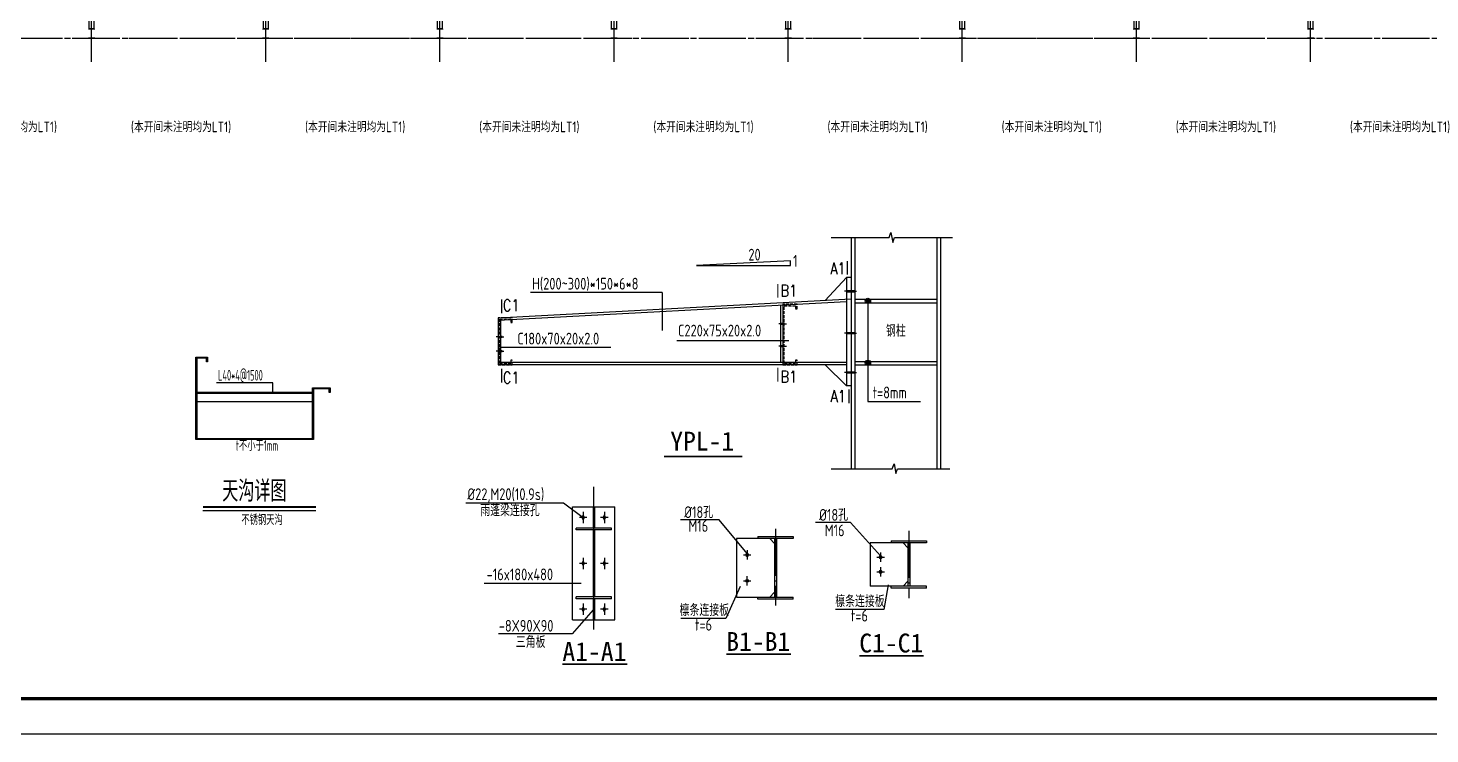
# Model space of a CAD drawing. Extents: x 8844666 to 9156203, y 1662182 to 2655606.
# Drawn here: x 9033289 to 9092862, y 1984432 to 2014410 of the extents above; entities that cross this region are included whole.
import ezdxf
from ezdxf.enums import TextEntityAlignment as Align

# ---------------------------------------------------------------- set-up
doc = ezdxf.new("R2010")
doc.units = 0
doc.header["$LTSCALE"] = 1000
doc.header["$MEASUREMENT"] = 0
for name, pattern in [('CONTINOUS', [0]), ('DASH', [0.35, 0.25, -0.1]), ('DOTE', [2.42, 2, -0.2, 0.02, -0.2])]:
    doc.linetypes.add(name, pattern=pattern)
doc.layers.get('0').update_dxf_attribs({"linetype": 'CONTINUOUS'})
for name, color, linetype in [('AXIS', 3, 'CONTINUOUS'), ('BOARD1', 2, 'CONTINOUS'), ('DIM_SYMB', 3, 'CONTINUOUS'), ('DOTE', 8, 'DOTE'), ('PUB_DIM', 3, 'CONTINUOUS'), ('PUB_TEXT', 7, 'CONTINUOUS'), ('PUB_TITLE', 4, 'CONTINUOUS'), ('一般文字', 6, 'CONTINUOUS'), ('板', 4, 'CONTINUOUS'), ('柱', 2, 'CONTINUOUS'), ('标注文字', 3, 'CONTINUOUS'), ('梁', 4, 'CONTINUOUS'), ('梁__实线', 4, 'CONTINUOUS'), ('檩条', 150, 'CONTINUOUS'), ('螺栓', 15, 'CONTINUOUS'), ('螺栓孔标注', 6, 'CONTINUOUS')]:
    doc.layers.add(name, color=color, linetype=linetype)
doc.styles.add('-黑体', font='')
doc.styles.add('_HZTXT', font='atssdeng.shx', dxfattribs={"width": 0.8, "bigfont": 'atssdchn.shx'})
doc.styles.add('DIM_FONT', font='SIMPLEX.shx', dxfattribs={"width": 0.8})
doc.styles.add('TSSD_REIN', font='atssdeng.shx', dxfattribs={"width": 0.7, "bigfont": 'atssdchn.shx'})
doc.styles.get('-黑体').set_extended_font_data('SimSun')

# ---------------------------------------------------------------- blocks, each defined once
blk = doc.blocks.new('高强螺栓')
at = {"layer": '螺栓'}
for p, q in [((16, 0), (-16, 0)), ((0, 24), (0, -24))]:
    blk.add_line(p, q, dxfattribs=at)
blk.add_solid([(-8, 0), (0, 16), (0, -16), (8, 0)], dxfattribs=at)
blk = doc.blocks.new('孔')
at = {"layer": '螺栓'}
h = blk.add_hatch(color=256, dxfattribs=at)
h.paths.add_polyline_path([(0, -6, 0.414214), (6, 0), (0, 0)])
h.paths.add_polyline_path([(0, 0), (-6, 0, 0.414214), (0, -6)])
h.paths.add_polyline_path([(0, 0), (0, 6, 0.414214), (-6, 0)])
h.paths.add_polyline_path([(0, 0), (6, 0, 0.414214), (0, 6)])
for p, q in [((16, 0), (-16, 0)), ((0, 20), (0, -20))]:
    blk.add_line(p, q, dxfattribs=at)
blk.add_circle((0, 0), 6, dxfattribs=at)
blk = doc.blocks.new('23GF5H5H')
h = blk.add_hatch(color=256)
edge = h.paths.add_edge_path()
edge.add_arc((7287093, 1713516), 111, 0, 360)
h = blk.add_hatch(color=256)
edge = h.paths.add_edge_path()
edge.add_arc((7287093, 1710886), 111, 0, 360)
for p, q in [((7286380, 1716207, 7), (7286380, 1706391, 7)), ((7286530, 1716207, 7), (7286530, 1706391, 7)), ((7290023, 1716207, 7), (7290023, 1706391, 7)), ((7290173, 1716207, 7), (7290173, 1706391, 7)), ((7285280, 1713530, 7), (7286180, 1714504, 7)), ((7286180, 1714504, 7), (7286180, 1709904, 7)), ((7286380, 1714504, 7), (7286180, 1714504, 7)), ((7271380, 1712804, 7), (7286380, 1713601, 7)), ((7271380, 1712704, 7), (7286180, 1713490, 7)), ((7286530, 1713590, 7), (7290023, 1713590, 7)), ((7286530, 1713440, 7), (7290023, 1713440, 7)), ((7287093, 1713590, 7), (7287093, 1709251, 7)), ((7271380, 1712804, 7), (7271380, 1710804, 7)), ((7283380, 1713304, 7), (7283380, 1710904, 7)), ((7283480, 1713310, 7), (7283480, 1710904, 7)), ((7271480, 1712710, 7), (7271480, 1710904, 7)), ((7286530, 1710948, 7), (7290023, 1710948, 7)), ((7286180, 1710904, 7), (7271380, 1710904, 7)), ((7286180, 1710804, 7), (7271380, 1710804, 7)), ((7285280, 1710804, 7), (7286180, 1709904, 7)), ((7286530, 1710798, 7), (7290023, 1710798, 7)), ((7286380, 1709904, 7), (7286180, 1709904, 7)), ((7287093, 1709251, 7), (7289329, 1709251, 7))]:
    blk.add_line(p, q)
at = {"lineweight": -3}
for p, q in [((7286189, 1713923, 7), (7286104, 1713923, 7)), ((7286518, 1713923, 7), (7286603, 1713923, 7)), ((7283387, 1712548, 7), (7283301, 1712548, 7)), ((7283540, 1712548, 7), (7283626, 1712548, 7)), ((7286189, 1712149, 7), (7286104, 1712149, 7)), ((7286518, 1712149, 7), (7286603, 1712149, 7)), ((7271387, 1711989, 7), (7271301, 1711989, 7)), ((7271540, 1711989, 7), (7271626, 1711989, 7)), ((7283387, 1711600, 7), (7283301, 1711600, 7)), ((7283540, 1711600, 7), (7283626, 1711600, 7)), ((7271387, 1711388, 7), (7271301, 1711388, 7)), ((7271540, 1711388, 7), (7271626, 1711388, 7)), ((7286189, 1710471, 7), (7286104, 1710471, 7)), ((7286518, 1710471, 7), (7286603, 1710471, 7))]:
    blk.add_line(p, q, dxfattribs=at)
at = {"linetype": 'DASH', "ltscale": 0.5}
for p, q in [((7284080, 1713374, 7), (7283480, 1713374, 7)), ((7283480, 1713374, 7), (7283480, 1710801, 7)), ((7284080, 1713174, 7), (7284080, 1713374, 7)), ((7271980, 1712804, 7), (7271380, 1712804, 7)), ((7271380, 1712804, 7), (7271380, 1710804, 7)), ((7271440, 1710864, 7), (7271440, 1712744, 7)), ((7271440, 1712744, 7), (7271920, 1712744, 7)), ((7271920, 1712744, 7), (7271920, 1712604, 7)), ((7271980, 1712604, 7), (7271980, 1712804, 7)), ((7283540, 1710861, 7), (7283540, 1713314, 7)), ((7283540, 1713314, 7), (7284020, 1713314, 7)), ((7284020, 1713314, 7), (7284020, 1713174, 7)), ((7284020, 1713174, 7), (7284080, 1713174, 7)), ((7271920, 1712604, 7), (7271980, 1712604, 7)), ((7271980, 1711004, 7), (7271920, 1711004, 7)), ((7271920, 1711004, 7), (7271920, 1710864, 7)), ((7271980, 1710804, 7), (7271980, 1711004, 7)), ((7284080, 1711001, 7), (7284020, 1711001, 7)), ((7284020, 1711001, 7), (7284020, 1710861, 7)), ((7284080, 1710801, 7), (7284080, 1711001, 7)), ((7271380, 1710804, 7), (7271980, 1710804, 7)), ((7271920, 1710864, 7), (7271440, 1710864, 7)), ((7283480, 1710801, 7), (7284080, 1710801, 7)), ((7284020, 1710861, 7), (7283540, 1710861, 7))]:
    blk.add_line(p, q, dxfattribs=at)
at = {"lineweight": -3, "const_width": 100, "elevation": 7}
for points in [[(7286528, 1713923), (7286179, 1713923)], [(7283550, 1712548), (7283377, 1712548)], [(7286528, 1712149), (7286179, 1712149)], [(7271550, 1711989), (7271377, 1711989)], [(7283550, 1711600), (7283377, 1711600)], [(7271550, 1711388), (7271377, 1711388)], [(7286528, 1710471), (7286179, 1710471)]]:
    blk.add_lwpolyline(points, dxfattribs=at)
for centre in [(7287093, 1713516, 7), (7287093, 1710886, 7)]:
    blk.add_circle(centre, 111)
at = {"layer": 'AXIS'}
for q in [(7272748, 1713871, 207), (7278343, 1712266, 207)]:
    blk.add_line((7278343, 1713871, 207), q, dxfattribs=at)
at = {"layer": 'AXIS', "linetype": 'ByBlock'}
for p, q in [((7271431, 1711551, 7), (7276171, 1711551, 7)), ((7278976, 1711840, 7), (7283737, 1711840, 7)), ((7270008, 1704940, 7), (7274152, 1704940, 7)), ((7274152, 1704940, 7), (7274992, 1704320, 7)), ((7280772, 1704222, 7), (7279126, 1704222, 7)), ((7281962, 1702788, 7), (7280772, 1704222, 7)), ((7286354, 1704107, 7), (7284860, 1704107, 7)), ((7287632, 1702690, 7), (7286354, 1704107, 7)), ((7270782, 1701533, 7), (7274911, 1701533, 7)), ((7287946, 1701459, 7), (7287762, 1700414, 7)), ((7281661, 1701392, 7), (7281049, 1700026, 7)), ((7275412, 1700395, 7), (7274520, 1699381, 7)), ((7287762, 1700414, 7), (7285715, 1700414, 7)), ((7281049, 1700026, 7), (7279146, 1700026, 7)), ((7274520, 1699381, 7), (7271395, 1699381, 7))]:
    blk.add_line(p, q, dxfattribs=at)
blk.add_lwpolyline([(7279806, 1715024), (7283806, 1715024), (7283806, 1715224), (7279806, 1715024)], dxfattribs=at)
at = {"layer": 'DIM_SYMB', "elevation": 7}
for points in [[(7285532, 1716207), (7287994, 1716207), (7288070, 1716417), (7288144, 1715997), (7288219, 1716207), (7290680, 1716207)], [(7285532, 1706391), (7288129, 1706391), (7288206, 1706601), (7288280, 1706181), (7288354, 1706391), (7290567, 1706391)]]:
    blk.add_lwpolyline(points, dxfattribs=at)
at = {"layer": 'DIM_SYMB', "const_width": 70, "elevation": 7}
for points in [[(7278427, 1706909), (7281758, 1706909)], [(7281071, 1698514), (7283819, 1698514)], [(7286724, 1698447), (7289460, 1698447)], [(7274109, 1698086), (7276874, 1698086)]]:
    blk.add_lwpolyline(points, dxfattribs=at)
at = {"layer": 'DOTE'}
for p, q in [((7275444, 1699559, 7), (7275444, 1705617, 7)), ((7283162, 1703835, 7), (7283162, 1700577, 7)), ((7288832, 1703750, 7), (7288832, 1700892, 7))]:
    blk.add_line(p, q, dxfattribs=at)
at = {"layer": 'PUB_DIM', "const_width": 50, "elevation": 7}
for points in [[(7286220, 1715218), (7286220, 1714624)], [(7283263, 1714240), (7283263, 1713647)], [(7271531, 1713587), (7271531, 1712994)], [(7271531, 1710636), (7271531, 1710042)], [(7283263, 1710679), (7283263, 1710086)], [(7286289, 1709761), (7286289, 1709168)]]:
    blk.add_lwpolyline(points, dxfattribs=at)
at = {"layer": '板', "lineweight": -3, "ltscale": 1.5}
for p, q in [((7283912, 1703428, 7), (7281512, 1703428, 7)), ((7281512, 1703428, 7), (7281512, 1700928, 7)), ((7282412, 1703508, 7), (7283912, 1703508, 7)), ((7282412, 1703508, 7), (7282412, 1703428, 7)), ((7282922, 1703428, 7), (7283122, 1703216, 7)), ((7283122, 1703428, 7), (7283122, 1700928, 7)), ((7283202, 1703428, 7), (7283202, 1700928, 7)), ((7283912, 1703508, 7), (7283912, 1703428, 7)), ((7289582, 1703240, 7), (7287182, 1703240, 7)), ((7287182, 1703240, 7), (7287182, 1701400, 7)), ((7288082, 1703320, 7), (7289582, 1703320, 7)), ((7288082, 1703320, 7), (7288082, 1703240, 7)), ((7288592, 1703240, 7), (7288792, 1703028, 7)), ((7288792, 1703240, 7), (7288792, 1701400, 7)), ((7288872, 1703240, 7), (7288872, 1701400, 7)), ((7289582, 1703320, 7), (7289582, 1703240, 7)), ((7289582, 1701400, 7), (7287182, 1701400, 7)), ((7288082, 1701320, 7), (7288082, 1701400, 7)), ((7288592, 1701400, 7), (7288792, 1701612, 7)), ((7289582, 1701320, 7), (7289582, 1701400, 7)), ((7281512, 1700928, 7), (7283912, 1700928, 7)), ((7282412, 1700848, 7), (7282412, 1700928, 7)), ((7283912, 1700848, 7), (7282412, 1700848, 7)), ((7282922, 1700928, 7), (7283122, 1701140, 7)), ((7283912, 1700848, 7), (7283912, 1700928, 7)), ((7289582, 1701320, 7), (7288082, 1701320, 7))]:
    blk.add_line(p, q, dxfattribs=at)
at = {"layer": '梁__实线'}
for p, q in [((7274544, 1699970, 7), (7274544, 1704770, 7)), ((7274544, 1704770, 7), (7276344, 1704770, 7)), ((7275412, 1704770, 7), (7275412, 1703870, 7)), ((7275472, 1704770, 7), (7275472, 1703870, 7)), ((7276344, 1699970, 7), (7276344, 1704770, 7)), ((7276194, 1703870, 7), (7274694, 1703870, 7)), ((7274694, 1703790, 7), (7274694, 1703870, 7)), ((7276194, 1703790, 7), (7274694, 1703790, 7)), ((7275412, 1703790, 7), (7275412, 1700950, 7)), ((7275472, 1703790, 7), (7275472, 1700950, 7)), ((7276194, 1703790, 7), (7276194, 1703870, 7)), ((7276194, 1700950, 7), (7274694, 1700950, 7)), ((7274694, 1700870, 7), (7274694, 1700950, 7)), ((7276194, 1700870, 7), (7274694, 1700870, 7)), ((7275412, 1700870, 7), (7275412, 1699970, 7)), ((7275472, 1700870, 7), (7275472, 1699970, 7)), ((7276194, 1700870, 7), (7276194, 1700950, 7)), ((7274544, 1699970, 7), (7276344, 1699970, 7))]:
    blk.add_line(p, q, dxfattribs=at)
at = {"layer": '柱', "lineweight": -3, "ltscale": 1.5, "xscale": 10, "yscale": 10, "zscale": 10}
for p in [(7274992, 1704320, 7), (7275892, 1704320, 7), (7274992, 1702370, 7), (7275892, 1702370, 7), (7274992, 1700420, 7), (7275892, 1700420, 7)]:
    blk.add_blockref('高强螺栓', p, dxfattribs=at)
at = {"layer": '螺栓', "lineweight": -3, "xscale": -10, "yscale": 10, "zscale": 10}
for p in [(7281962, 1702728, 7), (7287632, 1702630, 7), (7287632, 1702010, 7)]:
    blk.add_blockref('孔', p, dxfattribs=at)
at = {"layer": '螺栓', "lineweight": -3, "xscale": 10, "yscale": 10, "zscale": 10, "rotation": 180}
blk.add_blockref('孔', (7281962, 1701628, 7), dxfattribs=at)
at = {"layer": 'AXIS', "linetype": 'ByBlock', "style": 'TSSD_REIN', "width": 0.8}
for s, p in [('20', (7282013, 1715231)), ('1', (7283911, 1714964)), ('H(200~300)*150*6*8', (7272820, 1713997, 709)), ('C180x70x20x2.0', (7272195, 1711665, 709)), ('C220x75x20x2.0', (7279020, 1712007, 709)), ('%%C22,M20(10.9s)', (7270072, 1705058, 7)), ('雨蓬梁连接孔', (7270621, 1704373, 7)), ('%%C18孔', (7279285, 1704294, 7)), ('%%C18孔', (7285019, 1704179, 7)), ('M16', (7279465, 1703709, 7)), ('M16', (7285260, 1703521, 7)), ('-16x180x480', (7270890, 1701651, 7)), ('檩条连接板', (7285705, 1700512, 7)), ('檩条连接板', (7279091, 1700135, 7)), ('t=6', (7286365, 1699900, 7)), ('-8X90X90', (7271407, 1699468, 7)), ('t=6', (7279740, 1699513, 7)), ('三角板', (7272131, 1698781, 7))]:
    blk.add_text(s, height=500, dxfattribs=at).set_placement(p)
at = {"layer": 'PUB_DIM', "style": 'DIM_FONT', "width": 0.8}
for s, p in [('A1', (7285819, 1714897, 7)), ('B1', (7283735, 1713954, 7)), ('C1', (7271934, 1713326, 7)), ('C1', (7271934, 1710257, 7)), ('B1', (7283735, 1710300, 7)), ('A1', (7285831, 1709471, 7))]:
    blk.add_text(s, height=500, dxfattribs=at).set_placement(p, align=Align.MIDDLE)
at = {"layer": 'PUB_TEXT', "style": 'TSSD_REIN', "width": 0.8}
for s, p in [('钢柱', (7287860, 1711996, 709)), ('t=8mm', (7287288, 1709376, 709))]:
    blk.add_text(s, height=500, dxfattribs=at).set_placement(p)
at = {"layer": 'PUB_TEXT', "style": '-黑体'}
for s, p in [('YPL-1', (7278693, 1707163, 7)), ('A1-A1', (7274109, 1698226, 7)), ('B1-B1', (7281071, 1698654, 7)), ('C1-C1', (7286724, 1698587, 7))]:
    blk.add_text(s, height=800, dxfattribs=at).set_placement(p)

msp = doc.modelspace()

# ---------------------------------------------------------------- hatches: boundary and pattern name
at = {"layer": '柱'}
for points in [[(9036129.3, 2013978.5), (9035849.3, 2013978.5), (9035849.3, 2014010.5), (9035977.3, 2014010.5), (9035977.3, 2014346.5), (9035849.3, 2014346.5), (9035849.3, 2014378.5), (9036129.3, 2014378.5), (9036129.3, 2014346.5), (9036001.3, 2014346.5), (9036001.3, 2014010.5), (9036129.3, 2014010.5)], [(9043529.3, 2013978.5), (9043249.3, 2013978.5), (9043249.3, 2014010.5), (9043377.3, 2014010.5), (9043377.3, 2014346.5), (9043249.3, 2014346.5), (9043249.3, 2014378.5), (9043529.3, 2014378.5), (9043529.3, 2014346.5), (9043401.3, 2014346.5), (9043401.3, 2014010.5), (9043529.3, 2014010.5)], [(9050929.3, 2013978.5), (9050649.3, 2013978.5), (9050649.3, 2014010.5), (9050777.3, 2014010.5), (9050777.3, 2014346.5), (9050649.3, 2014346.5), (9050649.3, 2014378.5), (9050929.3, 2014378.5), (9050929.3, 2014346.5), (9050801.3, 2014346.5), (9050801.3, 2014010.5), (9050929.3, 2014010.5)], [(9058329.3, 2013978.5), (9058049.3, 2013978.5), (9058049.3, 2014010.5), (9058177.3, 2014010.5), (9058177.3, 2014346.5), (9058049.3, 2014346.5), (9058049.3, 2014378.5), (9058329.3, 2014378.5), (9058329.3, 2014346.5), (9058201.3, 2014346.5), (9058201.3, 2014010.5), (9058329.3, 2014010.5)], [(9065729.3, 2013978.5), (9065449.3, 2013978.5), (9065449.3, 2014010.5), (9065577.3, 2014010.5), (9065577.3, 2014346.5), (9065449.3, 2014346.5), (9065449.3, 2014378.5), (9065729.3, 2014378.5), (9065729.3, 2014346.5), (9065601.3, 2014346.5), (9065601.3, 2014010.5), (9065729.3, 2014010.5)], [(9073129.3, 2013978.5), (9072849.3, 2013978.5), (9072849.3, 2014010.5), (9072977.3, 2014010.5), (9072977.3, 2014346.5), (9072849.3, 2014346.5), (9072849.3, 2014378.5), (9073129.3, 2014378.5), (9073129.3, 2014346.5), (9073001.3, 2014346.5), (9073001.3, 2014010.5), (9073129.3, 2014010.5)], [(9080529.3, 2013978.5), (9080249.3, 2013978.5), (9080249.3, 2014010.5), (9080377.3, 2014010.5), (9080377.3, 2014346.5), (9080249.3, 2014346.5), (9080249.3, 2014378.5), (9080529.3, 2014378.5), (9080529.3, 2014346.5), (9080401.3, 2014346.5), (9080401.3, 2014010.5), (9080529.3, 2014010.5)], [(9087929.3, 2013978.5), (9087649.3, 2013978.5), (9087649.3, 2014010.5), (9087777.3, 2014010.5), (9087777.3, 2014346.5), (9087649.3, 2014346.5), (9087649.3, 2014378.5), (9087929.3, 2014378.5), (9087929.3, 2014346.5), (9087801.3, 2014346.5), (9087801.3, 2014010.5), (9087929.3, 2014010.5)]]:
    msp.add_hatch(color=2, dxfattribs=at).paths.add_polyline_path(points)

# ---------------------------------------------------------------- linework, layer by layer
msp.add_lwpolyline([(9040419.2, 2000432.7), (9040919.5, 2000432.7), (9040919.5, 2000233), (9040874.9, 2000233), (9040874.9, 2000388), (9040463.9, 2000388), (9040463.9, 1996977.3), (9045374.4, 1996977.3), (9045374.4, 1999133), (9046124.5, 1999133), (9046124.5, 1998933.3), (9046079.8, 1998933.3), (9046079.8, 1999088.3), (9045419.1, 1999088.3), (9045419.1, 1996932.6), (9040419.2, 1996932.6)], close=True)
for points in [[(9045374.4, 1998933), (9040463.9, 1998933)], [(9045374.4, 1998893), (9040463.9, 1998893)], [(9045374.4, 1998533), (9040463.9, 1998533)]]:
    msp.add_lwpolyline(points)
at = {"layer": 'BOARD1'}
msp.add_line((9040722.1, 1993921.6), (9045525.4, 1993921.6), dxfattribs=at)
at = {"layer": 'DOTE'}
for p, q in [((9035989.3, 2012978.5), (9035989.3, 2062978.5)), ((9043389.3, 2012978.5), (9043389.3, 2062978.5)), ((9050789.3, 2012978.5), (9050789.3, 2062978.5)), ((9058189.3, 2012978.5), (9058189.3, 2062978.5)), ((9065589.3, 2012978.5), (9065589.3, 2062978.5)), ((9072989.3, 2012978.5), (9072989.3, 2062978.5)), ((9080389.3, 2012978.5), (9080389.3, 2062978.5)), ((9087789.3, 2012978.5), (9087789.3, 2062978.5)), ((8916589.3, 2013978.5), (9125789.3, 2013978.5))]:
    msp.add_line(p, q, dxfattribs=at)
at = {"layer": 'PUB_TITLE'}
msp.add_lwpolyline([(8903902.8, 1984431.6), (9156202.8, 1984431.6), (9156202.8, 2073531.6), (8903902.8, 2073531.6)], close=True, dxfattribs=at)
at = {"layer": 'PUB_TITLE', "const_width": 150}
msp.add_lwpolyline([(8907652.8, 1985931.6), (9154702.8, 1985931.6), (9154702.8, 2072031.6), (8907652.8, 2072031.6)], close=True, dxfattribs=at)
at = {"layer": '一般文字', "color": 2, "const_width": 81}
msp.add_lwpolyline([(9040722.1, 1994071.7), (9045525.4, 1994071.7)], dxfattribs=at)
at = {"layer": '柱', "color": 2, "const_width": 5}
for points in [[(9036129.3, 2013978.5), (9035849.3, 2013978.5), (9035849.3, 2014010.5), (9035977.3, 2014010.5), (9035977.3, 2014346.5), (9035849.3, 2014346.5), (9035849.3, 2014378.5), (9036129.3, 2014378.5), (9036129.3, 2014346.5), (9036001.3, 2014346.5), (9036001.3, 2014010.5), (9036129.3, 2014010.5)], [(9043529.3, 2013978.5), (9043249.3, 2013978.5), (9043249.3, 2014010.5), (9043377.3, 2014010.5), (9043377.3, 2014346.5), (9043249.3, 2014346.5), (9043249.3, 2014378.5), (9043529.3, 2014378.5), (9043529.3, 2014346.5), (9043401.3, 2014346.5), (9043401.3, 2014010.5), (9043529.3, 2014010.5)], [(9050929.3, 2013978.5), (9050649.3, 2013978.5), (9050649.3, 2014010.5), (9050777.3, 2014010.5), (9050777.3, 2014346.5), (9050649.3, 2014346.5), (9050649.3, 2014378.5), (9050929.3, 2014378.5), (9050929.3, 2014346.5), (9050801.3, 2014346.5), (9050801.3, 2014010.5), (9050929.3, 2014010.5)], [(9058329.3, 2013978.5), (9058049.3, 2013978.5), (9058049.3, 2014010.5), (9058177.3, 2014010.5), (9058177.3, 2014346.5), (9058049.3, 2014346.5), (9058049.3, 2014378.5), (9058329.3, 2014378.5), (9058329.3, 2014346.5), (9058201.3, 2014346.5), (9058201.3, 2014010.5), (9058329.3, 2014010.5)], [(9065729.3, 2013978.5), (9065449.3, 2013978.5), (9065449.3, 2014010.5), (9065577.3, 2014010.5), (9065577.3, 2014346.5), (9065449.3, 2014346.5), (9065449.3, 2014378.5), (9065729.3, 2014378.5), (9065729.3, 2014346.5), (9065601.3, 2014346.5), (9065601.3, 2014010.5), (9065729.3, 2014010.5)], [(9073129.3, 2013978.5), (9072849.3, 2013978.5), (9072849.3, 2014010.5), (9072977.3, 2014010.5), (9072977.3, 2014346.5), (9072849.3, 2014346.5), (9072849.3, 2014378.5), (9073129.3, 2014378.5), (9073129.3, 2014346.5), (9073001.3, 2014346.5), (9073001.3, 2014010.5), (9073129.3, 2014010.5)], [(9080529.3, 2013978.5), (9080249.3, 2013978.5), (9080249.3, 2014010.5), (9080377.3, 2014010.5), (9080377.3, 2014346.5), (9080249.3, 2014346.5), (9080249.3, 2014378.5), (9080529.3, 2014378.5), (9080529.3, 2014346.5), (9080401.3, 2014346.5), (9080401.3, 2014010.5), (9080529.3, 2014010.5)], [(9087929.3, 2013978.5), (9087649.3, 2013978.5), (9087649.3, 2014010.5), (9087777.3, 2014010.5), (9087777.3, 2014346.5), (9087649.3, 2014346.5), (9087649.3, 2014378.5), (9087929.3, 2014378.5), (9087929.3, 2014346.5), (9087801.3, 2014346.5), (9087801.3, 2014010.5), (9087929.3, 2014010.5)]]:
    msp.add_lwpolyline(points, close=True, dxfattribs=at)
at = {"layer": '梁'}
for points in [[(9035889.3, 2049578.5), (9036089.3, 2049578.5), (9036089.3, 2014378.5), (9035889.3, 2014378.5)], [(9043289.3, 2049578.5), (9043489.3, 2049578.5), (9043489.3, 2014378.5), (9043289.3, 2014378.5)], [(9050689.3, 2049578.5), (9050889.3, 2049578.5), (9050889.3, 2014378.5), (9050689.3, 2014378.5)], [(9058089.3, 2049578.5), (9058289.3, 2049578.5), (9058289.3, 2014378.5), (9058089.3, 2014378.5)], [(9065489.3, 2049578.5), (9065689.3, 2049578.5), (9065689.3, 2014378.5), (9065489.3, 2014378.5)], [(9072889.3, 2049578.5), (9073089.3, 2049578.5), (9073089.3, 2014378.5), (9072889.3, 2014378.5)], [(9080289.3, 2049578.5), (9080489.3, 2049578.5), (9080489.3, 2014378.5), (9080289.3, 2014378.5)], [(9087689.3, 2049578.5), (9087889.3, 2049578.5), (9087889.3, 2014378.5), (9087689.3, 2014378.5)]]:
    msp.add_lwpolyline(points, close=True, dxfattribs=at)
at = {"layer": '檩条', "linetype": 'DASH'}
msp.add_lwpolyline([(8917589.3, 2013978.5), (9124789.3, 2013978.5)], dxfattribs=at)
at = {"layer": '螺栓孔标注', "color": 0}
for p, q in [((9043684.7, 1999347.5), (9041303.9, 1999347.5)), ((9043684.7, 1998933), (9043684.7, 1999347.5))]:
    msp.add_line(p, q, dxfattribs=at)

# ---------------------------------------------------------------- block references
msp.add_blockref('23GF5H5H', (1781886.4, 289305.8))

# ---------------------------------------------------------------- texts
at = {"layer": '一般文字', "color": 7, "style": 'TSSD_REIN', "width": 0.8}
msp.add_text('天沟详图', height=900, dxfattribs=at).set_placement((9041536.9, 1994296))
at = {"layer": '标注文字', "color": 6, "style": 'TSSD_REIN', "width": 0.8}
for p in [(9030261.4, 2009987.6), (9037661.4, 2009987.6), (9045061.4, 2009987.6), (9052461.4, 2009987.6), (9059861.4, 2009987.6), (9067261.4, 2009987.6), (9074661.4, 2009987.6), (9082061.4, 2009987.6), (9089461.4, 2009987.6)]:
    msp.add_text('(本开间未注明均为LT1)', height=450, dxfattribs=at).set_placement(p)
at = {"layer": '螺栓孔标注', "color": 0, "style": '_HZTXT', "width": 0.6}
for s, p in [('L40*4@1500', (9041365.8, 1999438.6)), ('t不小于1mm', (9042122.3, 1996454, -622.8)), ('不锈钢天沟', (9042355.2, 1993303.8, -830.4))]:
    msp.add_text(s, height=450, dxfattribs=at).set_placement(p)

doc.saveas('drawing.dxf')
